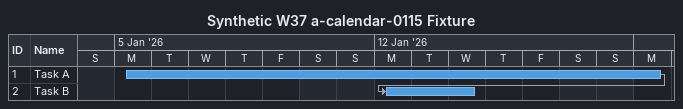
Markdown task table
Synthetic W37 a-calendar-0115 Fixture

| ID | Task | Start | Finish | Predecessors |
|---|---|---|---|---|
| 1 | Task A | 2026-01-05 | 2026-01-19 |  |
| 2 | Task B | 2026-01-12 | 2026-01-14 | 1 |
